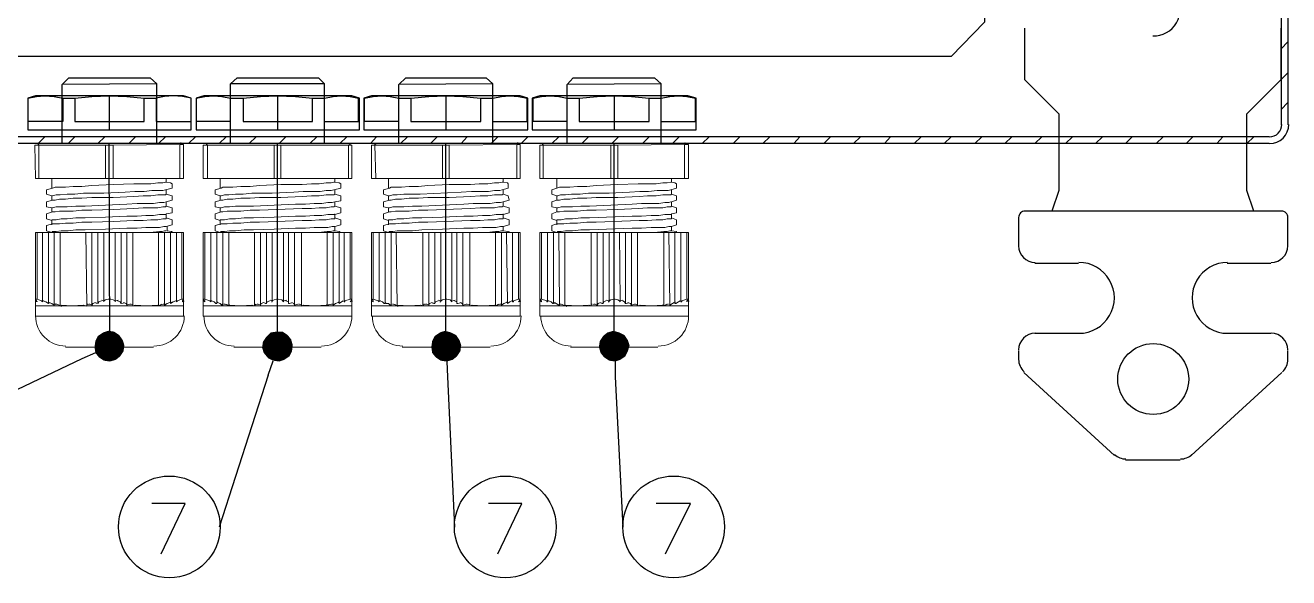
# Model space of a CAD drawing. Header units: feet. Extents: x -159 to 1687, y -48 to 1556.
# Drawn here: x 551.136 to 551.752, y 1042.819 to 1043.089 of the extents above; entities that cross this region are included whole.
import ezdxf

# ---------------------------------------------------------------- set-up
doc = ezdxf.new("R2010")
doc.units = ezdxf.units.FT
doc.header["$MEASUREMENT"] = 0
for name, color, linetype, true_color in [('PDF_COLGADOR', 7, 'Continuous', 0x7f7f7f), ('PDF_Oculta', 7, 'Continuous', 0xb9b9b9), ('PDF_Placa', 7, 'Continuous', 0xb9b9b9)]:
    doc.layers.add(name, color=color, linetype=linetype, true_color=true_color)
doc.layers.add('PDF_Cuadro', color=7, linetype='Continuous')
doc.layers.add('PDF_Prensaestopas', color=7, linetype='Continuous')

msp = doc.modelspace()

# ---------------------------------------------------------------- linework, layer by layer
at = {"layer": 'PDF_COLGADOR', "lineweight": 25}
msp.add_line((551.74841, 1042.99811), (551.6234, 1042.99811), dxfattribs=at)
for points in [[(551.73507, 1042.99811), (551.73174, 1043.00811), (551.73174, 1043.03103), (551.64007, 1043.03103), (551.64007, 1043.00811), (551.63673, 1042.99811)], [(551.62048, 1042.99478), (551.62048, 1042.98103)], [(551.75174, 1042.98103), (551.75174, 1042.99478)], [(551.6284, 1042.97269), (551.64965, 1042.97269)], [(551.72215, 1042.97269), (551.74341, 1042.97269)], [(551.64965, 1042.93852), (551.6284, 1042.93852)], [(551.74341, 1042.93852), (551.72215, 1042.93852)], [(551.62048, 1042.93019), (551.62048, 1042.92561)], [(551.75174, 1042.92561), (551.75174, 1042.93019)], [(551.62298, 1042.91936), (551.66715, 1042.87894)], [(551.70465, 1042.87894), (551.74882, 1042.91936)], [(551.67257, 1042.87685), (551.69924, 1042.87685)]]:
    msp.add_lwpolyline(points, dxfattribs=at)
msp.add_circle((551.68611, 1042.91623), 0.01729, dxfattribs=at)
for centre, radius, start, end in [((551.62361, 1042.99499), 0.00313, 89.99996, 180.00004), ((551.74861, 1042.99499), 0.00313, 359.99996, 90.00004), ((551.62861, 1042.98123), 0.00813, 180.00001, 269.99999), ((551.74361, 1042.98123), 0.00813, 270.00001, 359.99999), ((551.64986, 1042.95582), 0.01729, 269.99999, 90.00001), ((551.72236, 1042.95582), 0.01729, 89.99999, 270.00001), ((551.62861, 1042.9304), 0.00813, 90.00001, 179.99999), ((551.74361, 1042.9304), 0.00813, 0.00001, 89.99999), ((551.62861, 1042.92582), 0.00813, 179.99998, 227.50493), ((551.74361, 1042.92582), 0.00813, 312.49507, 0.00002), ((551.67278, 1042.8854), 0.00813, 227.50488, 269.99999), ((551.69945, 1042.8854), 0.00813, 270.00001, 312.49512)]:
    msp.add_arc(centre, radius, start, end, dxfattribs=at)
at = {"layer": 'PDF_Cuadro', "lineweight": 25}
for points in [[(551.74841, 1044.9907), (551.74841, 1043.0402)], [(551.75174, 1044.9907), (551.75174, 1043.0402)], [(551.74841, 1043.07728), (551.75174, 1043.08061)], [(551.74841, 1043.06228), (551.75174, 1043.06561)], [(551.74841, 1043.0477), (551.75174, 1043.05103)], [(551.74257, 1043.03436), (550.12041, 1043.03436)], [(551.74257, 1043.03103), (550.12041, 1043.03103)], [(551.14254, 1043.03103), (551.14588, 1043.03436)], [(551.15713, 1043.03103), (551.16046, 1043.03436)], [(551.17171, 1043.03103), (551.17505, 1043.03436)], [(551.18671, 1043.03103), (551.19005, 1043.03436)], [(551.2013, 1043.03103), (551.20463, 1043.03436)], [(551.21588, 1043.03103), (551.21921, 1043.03436)], [(551.23088, 1043.03103), (551.23422, 1043.03436)], [(551.24547, 1043.03103), (551.2488, 1043.03436)], [(551.26005, 1043.03103), (551.26338, 1043.03436)], [(551.27505, 1043.03103), (551.27838, 1043.03436)], [(551.28963, 1043.03103), (551.29297, 1043.03436)], [(551.30464, 1043.03103), (551.30755, 1043.03436)], [(551.31922, 1043.03103), (551.32255, 1043.03436)], [(551.3338, 1043.03103), (551.33714, 1043.03436)], [(551.3488, 1043.03103), (551.35172, 1043.03436)], [(551.36339, 1043.03103), (551.36672, 1043.03436)], [(551.37797, 1043.03103), (551.38131, 1043.03436)], [(551.39297, 1043.03103), (551.39631, 1043.03436)], [(551.40756, 1043.03103), (551.41089, 1043.03436)], [(551.42214, 1043.03103), (551.42547, 1043.03436)], [(551.43714, 1043.03103), (551.44048, 1043.03436)], [(551.45173, 1043.03103), (551.45506, 1043.03436)], [(551.46631, 1043.03103), (551.46964, 1043.03436)], [(551.48131, 1043.03103), (551.48464, 1043.03436)], [(551.49589, 1043.03103), (551.49923, 1043.03436)], [(551.5109, 1043.03103), (551.51381, 1043.03436)], [(551.52548, 1043.03103), (551.52881, 1043.03436)], [(551.54006, 1043.03103), (551.5434, 1043.03436)], [(551.55506, 1043.03103), (551.55798, 1043.03436)], [(551.56965, 1043.03103), (551.57298, 1043.03436)], [(551.58423, 1043.03103), (551.58757, 1043.03436)], [(551.59923, 1043.03103), (551.60257, 1043.03436)], [(551.61382, 1043.03103), (551.61715, 1043.03436)], [(551.6284, 1043.03103), (551.63173, 1043.03436)], [(551.6434, 1043.03103), (551.64673, 1043.03436)], [(551.65799, 1043.03103), (551.66132, 1043.03436)], [(551.67257, 1043.03103), (551.6759, 1043.03436)], [(551.68757, 1043.03103), (551.6909, 1043.03436)], [(551.70215, 1043.03103), (551.70549, 1043.03436)], [(551.71715, 1043.03103), (551.72007, 1043.03436)], [(551.73174, 1043.03103), (551.73507, 1043.03436)]]:
    msp.add_lwpolyline(points, dxfattribs=at)
for radius, start, end in [(0.00938, 270.00025, 359.99975), (0.00604, 269.99944, 0.00056)]:
    msp.add_arc((551.74278, 1043.0404), radius, start, end, dxfattribs=at)
at = {"layer": 'PDF_Oculta', "lineweight": 25}
for points in [[(551.6234, 1043.08728), (551.6234, 1043.06228), (551.64007, 1043.04561), (551.64007, 1043.03103)], [(551.73174, 1043.03103), (551.73174, 1043.04561), (551.74841, 1043.06228), (551.74841, 1043.08728)]]:
    msp.add_lwpolyline(points, dxfattribs=at)
msp.add_arc((551.68635, 1043.0963), 0.01278, 268.00627, 32.24175, dxfattribs=at)
at = {"layer": 'PDF_Placa', "lineweight": 25}
msp.add_lwpolyline([(551.60382, 1043.16229), (551.60382, 1043.0902), (551.58757, 1043.07353), (550.275, 1043.07353), (550.25875, 1043.0902), (550.25875, 1043.16229)], dxfattribs=at)
at = {"layer": 'PDF_Prensaestopas', "lineweight": 0}
for p, q in [((551.22296, 1042.98769), (551.29547, 1042.98769)), ((551.30505, 1042.98769), (551.37756, 1042.98769)), ((551.38714, 1042.98769), (551.45964, 1042.98769))]:
    msp.add_line(p, q, dxfattribs=at)
at = {"layer": 'PDF_Prensaestopas', "lineweight": 25}
for points in [[(551.20046, 1043.0602), (551.15421, 1043.05978), (551.15755, 1043.06311), (551.19713, 1043.06311)], [(551.28213, 1043.0602), (551.2363, 1043.0602), (551.23963, 1043.06311), (551.27922, 1043.06311)], [(551.36422, 1043.0602), (551.31839, 1043.05978), (551.32172, 1043.06311), (551.36089, 1043.06311)], [(551.44631, 1043.0602), (551.40047, 1043.05978), (551.40339, 1043.06311), (551.44298, 1043.06311)]]:
    msp.add_lwpolyline(points, close=True, dxfattribs=at)
for points in [[(551.15421, 1043.03103), (551.15421, 1043.05978)], [(551.20046, 1043.03103), (551.20046, 1043.0602)], [(551.2363, 1043.03103), (551.2363, 1043.0602)], [(551.28213, 1043.03103), (551.28213, 1043.0602)], [(551.31839, 1043.03103), (551.31839, 1043.05978)], [(551.36422, 1043.03103), (551.36422, 1043.0602)], [(551.40047, 1043.03103), (551.40047, 1043.05978)], [(551.44631, 1043.03103), (551.44631, 1043.0602)], [(551.21338, 1043.05436), (551.14129, 1043.05436), (551.13754, 1043.05311), (551.13754, 1043.0377), (551.21713, 1043.0377), (551.21713, 1043.05311), (551.21338, 1043.05436)], [(551.13754, 1043.05311), (551.14171, 1043.05395), (551.14588, 1043.05436), (551.15046, 1043.05395), (551.15463, 1043.05311), (551.16046, 1043.05311), (551.16046, 1043.04186), (551.19421, 1043.04186), (551.19421, 1043.05311), (551.20005, 1043.05311), (551.20005, 1043.04186), (551.21713, 1043.04186)], [(551.15463, 1043.05311), (551.15463, 1043.04186), (551.13754, 1043.04186)], [(551.16046, 1043.05311), (551.1688, 1043.05395), (551.17713, 1043.05436), (551.18588, 1043.05395), (551.19421, 1043.05311)], [(551.21713, 1043.05311), (551.21296, 1043.05395), (551.20838, 1043.05436), (551.20421, 1043.05395), (551.20005, 1043.05311)], [(551.29547, 1043.05436), (551.22338, 1043.05436), (551.21963, 1043.05311), (551.21963, 1043.0377), (551.29922, 1043.0377), (551.29922, 1043.05311), (551.29547, 1043.05436)], [(551.21963, 1043.05311), (551.2238, 1043.05395), (551.22797, 1043.05436), (551.23213, 1043.05395), (551.2363, 1043.05311), (551.24255, 1043.05311), (551.24255, 1043.04186), (551.2763, 1043.04186), (551.2763, 1043.05311), (551.28213, 1043.05311)], [(551.24255, 1043.05311), (551.25088, 1043.05395), (551.25922, 1043.05436), (551.26797, 1043.05395), (551.2763, 1043.05311)], [(551.28213, 1043.05311), (551.2863, 1043.05395), (551.29047, 1043.05436), (551.29463, 1043.05395), (551.2988, 1043.05311)], [(551.28213, 1043.04186), (551.2988, 1043.04186), (551.2988, 1043.05311), (551.29922, 1043.05311)], [(551.31839, 1043.04186), (551.30172, 1043.04186), (551.30172, 1043.05311), (551.3013, 1043.05311), (551.3013, 1043.0377), (551.38131, 1043.0377), (551.38131, 1043.05311), (551.37756, 1043.05436), (551.30505, 1043.05436), (551.3013, 1043.05311)], [(551.30172, 1043.05311), (551.30589, 1043.05395), (551.31005, 1043.05436), (551.31422, 1043.05395), (551.31839, 1043.05311), (551.32422, 1043.05311), (551.32422, 1043.04186), (551.35839, 1043.04186), (551.35839, 1043.05311), (551.36422, 1043.05311)], [(551.32422, 1043.05311), (551.33297, 1043.05395), (551.3413, 1043.05436), (551.34964, 1043.05395), (551.35839, 1043.05311)], [(551.36422, 1043.05311), (551.36839, 1043.05395), (551.37256, 1043.05436), (551.37672, 1043.05395), (551.38089, 1043.05311)], [(551.36422, 1043.04186), (551.38089, 1043.04186), (551.38089, 1043.05311), (551.38131, 1043.05311)], [(551.40047, 1043.04186), (551.38381, 1043.04186), (551.38381, 1043.05311), (551.38339, 1043.05311), (551.38339, 1043.0377), (551.46339, 1043.0377), (551.46339, 1043.05311), (551.45923, 1043.05436), (551.38714, 1043.05436), (551.38339, 1043.05311)], [(551.38381, 1043.05311), (551.38797, 1043.05395), (551.39214, 1043.05436), (551.39631, 1043.05395), (551.40047, 1043.05311), (551.40631, 1043.05311), (551.40631, 1043.04186), (551.44048, 1043.04186), (551.44048, 1043.05311), (551.44631, 1043.05311)], [(551.40631, 1043.05311), (551.41506, 1043.05395), (551.42339, 1043.05436), (551.43172, 1043.05395), (551.44048, 1043.05311)], [(551.44631, 1043.05311), (551.45048, 1043.05395), (551.45464, 1043.05436), (551.45881, 1043.05395), (551.46298, 1043.05311)], [(551.44631, 1043.04186), (551.46298, 1043.04186), (551.46298, 1043.05311), (551.46339, 1043.05311)], [(551.2363, 1043.04186), (551.21963, 1043.04186)]]:
    msp.add_lwpolyline(points, dxfattribs=at)
at = {"layer": 'PDF_Prensaestopas', "color": 150, "lineweight": 25, "true_color": 0x007fff}
for points in [[(551.17713, 1043.05436), (551.17713, 1043.0377)], [(551.25922, 1043.05436), (551.25922, 1043.0377)], [(551.3413, 1043.05436), (551.3413, 1043.0377)], [(551.42339, 1043.05436), (551.42339, 1043.0377)], [(551.17755, 1042.93186), (551.17713, 1043.03103)], [(551.25922, 1042.93186), (551.25922, 1043.03103)], [(551.3413, 1042.93186), (551.3413, 1043.03103)], [(551.42339, 1042.93186), (551.42339, 1043.03103)]]:
    msp.add_lwpolyline(points, dxfattribs=at)
at = {"layer": 'PDF_Prensaestopas', "lineweight": 0}
for points in [[(551.21171, 1043.03103), (551.14296, 1043.03103)], [(551.17921, 1043.0302), (551.21171, 1043.03061), (551.21171, 1043.01394)], [(551.21171, 1043.03061), (551.21338, 1043.03061), (551.21338, 1043.01394)], [(551.2938, 1043.03103), (551.22505, 1043.03103)], [(551.37589, 1043.03103), (551.30714, 1043.03103)], [(551.34297, 1043.0302), (551.37589, 1043.03061), (551.37589, 1043.01394)], [(551.37589, 1043.03061), (551.37756, 1043.03061), (551.37756, 1043.01394)], [(551.45756, 1043.03103), (551.38881, 1043.03103)], [(551.42506, 1043.0302), (551.45756, 1043.03061), (551.45756, 1043.01394)], [(551.45756, 1043.03061), (551.45964, 1043.03061), (551.45964, 1043.01394)], [(551.17921, 1043.0302), (551.14088, 1043.0302), (551.14129, 1043.01394), (551.21338, 1043.01394)], [(551.14296, 1043.0302), (551.14296, 1043.01394)], [(551.17546, 1043.01394), (551.17546, 1043.0302)], [(551.17921, 1043.0302), (551.17921, 1043.01394)], [(551.29547, 1043.0302), (551.22296, 1043.0302), (551.22296, 1043.01394), (551.29547, 1043.01394)], [(551.22505, 1043.0302), (551.22505, 1043.01394)], [(551.25755, 1043.01394), (551.25755, 1043.0302)], [(551.26088, 1043.0302), (551.26088, 1043.01394)], [(551.2938, 1043.0302), (551.2938, 1043.01394)], [(551.29547, 1043.0302), (551.29547, 1043.01394)], [(551.34297, 1043.0302), (551.30505, 1043.0302), (551.30505, 1043.01394), (551.37756, 1043.01394)], [(551.30672, 1043.0302), (551.30714, 1043.01394)], [(551.33964, 1043.01394), (551.33964, 1043.0302)], [(551.34297, 1043.0302), (551.34297, 1043.01394)], [(551.42506, 1043.0302), (551.38714, 1043.0302), (551.38714, 1043.01394), (551.45964, 1043.01394)], [(551.38881, 1043.0302), (551.38881, 1043.01394)], [(551.42172, 1043.01394), (551.42172, 1043.0302)], [(551.42506, 1043.0302), (551.42506, 1043.01394)], [(551.20505, 1043.01394), (551.20505, 1043.01228), (551.20463, 1043.01228), (551.20338, 1043.01186), (551.20088, 1043.01186), (551.19755, 1043.01144), (551.18921, 1043.01144), (551.17921, 1043.01103), (551.1688, 1043.01061), (551.1638, 1043.01019), (551.15963, 1043.01019), (551.15588, 1043.00978), (551.15088, 1043.00978), (551.14963, 1043.00936), (551.14671, 1043.00853), (551.14671, 1043.00644), (551.14921, 1043.00561), (551.14921, 1043.00353)], [(551.14921, 1043.01394), (551.14921, 1043.00936)], [(551.14921, 1043.00561), (551.14963, 1043.00561), (551.15129, 1043.00603), (551.15338, 1043.00603), (551.15671, 1043.00644), (551.16046, 1043.00644), (551.16463, 1043.00686), (551.17463, 1043.00686), (551.18505, 1043.00728), (551.18963, 1043.00769), (551.19421, 1043.00769), (551.19796, 1043.00811), (551.20338, 1043.00811), (551.20463, 1043.00853), (551.20796, 1043.00936), (551.20796, 1043.01144), (551.20713, 1043.01186), (551.20505, 1043.01228)], [(551.28713, 1043.01394), (551.28713, 1043.01228), (551.28672, 1043.01228), (551.28547, 1043.01186), (551.28297, 1043.01186), (551.27963, 1043.01144), (551.27588, 1043.01144), (551.2713, 1043.01103), (551.26088, 1043.01103), (551.25047, 1043.01061), (551.24588, 1043.01019), (551.2413, 1043.01019), (551.23755, 1043.00978), (551.23255, 1043.00978), (551.23172, 1043.00936), (551.2288, 1043.00853), (551.2288, 1043.00644), (551.2313, 1043.00561), (551.2313, 1043.00353)], [(551.2313, 1043.01394), (551.2313, 1043.00936)], [(551.2313, 1043.00561), (551.23172, 1043.00561), (551.23338, 1043.00603), (551.23547, 1043.00603), (551.2388, 1043.00644), (551.24255, 1043.00644), (551.24672, 1043.00686), (551.25672, 1043.00686), (551.26713, 1043.00728), (551.27172, 1043.00769), (551.28005, 1043.00769), (551.28297, 1043.00811), (551.28547, 1043.00811), (551.28672, 1043.00853), (551.29005, 1043.00936), (551.29005, 1043.01144), (551.28922, 1043.01186), (551.28713, 1043.01228)], [(551.36922, 1043.01394), (551.36922, 1043.01228), (551.36881, 1043.01228), (551.36714, 1043.01186), (551.36505, 1043.01186), (551.36172, 1043.01144), (551.35755, 1043.01144), (551.35339, 1043.01103), (551.34297, 1043.01103), (551.33255, 1043.01061), (551.32797, 1043.01019), (551.32339, 1043.01019), (551.31964, 1043.00978), (551.31464, 1043.00978), (551.3138, 1043.00936), (551.31089, 1043.00853), (551.31089, 1043.00644), (551.31339, 1043.00561), (551.31339, 1043.00353)], [(551.31339, 1043.01394), (551.31339, 1043.00936)], [(551.31339, 1043.00561), (551.3138, 1043.00561), (551.31547, 1043.00603), (551.31755, 1043.00603), (551.32089, 1043.00644), (551.3288, 1043.00644), (551.3488, 1043.00728), (551.3538, 1043.00769), (551.36214, 1043.00769), (551.36505, 1043.00811), (551.36756, 1043.00811), (551.36881, 1043.00853), (551.37172, 1043.00936), (551.37172, 1043.01144), (551.37131, 1043.01186), (551.36922, 1043.01228)], [(551.39547, 1043.01394), (551.39547, 1043.00936), (551.39297, 1043.00853), (551.39297, 1043.00644), (551.39547, 1043.00561), (551.39547, 1043.00353), (551.39672, 1043.00353), (551.39881, 1043.00394), (551.40172, 1043.00394), (551.40547, 1043.00436), (551.41006, 1043.00436), (551.41464, 1043.00478), (551.42506, 1043.00478), (551.43547, 1043.00519), (551.43964, 1043.00561), (551.44381, 1043.00561), (551.44714, 1043.00603), (551.45089, 1043.00603), (551.45131, 1043.00644)], [(551.39547, 1043.00936), (551.39672, 1043.00978), (551.40172, 1043.00978), (551.40547, 1043.01019), (551.41006, 1043.01019), (551.41464, 1043.01061), (551.42506, 1043.01103), (551.43506, 1043.01144), (551.44381, 1043.01144), (551.44714, 1043.01186), (551.44923, 1043.01186), (551.45089, 1043.01228), (551.45131, 1043.01228), (551.45131, 1043.01394)], [(551.39547, 1043.00561), (551.39589, 1043.00561), (551.39714, 1043.00603), (551.39964, 1043.00603), (551.40256, 1043.00644), (551.40672, 1043.00644), (551.41089, 1043.00686), (551.42089, 1043.00686), (551.43089, 1043.00728), (551.43589, 1043.00769), (551.44006, 1043.00769), (551.44423, 1043.00811), (551.44964, 1043.00811), (551.45089, 1043.00853), (551.45381, 1043.00936), (551.45381, 1043.01144), (551.45298, 1043.01186), (551.45131, 1043.01228)], [(551.20505, 1043.00644), (551.20463, 1043.00603), (551.20088, 1043.00603), (551.19755, 1043.00561), (551.1938, 1043.00561), (551.18921, 1043.00519), (551.17921, 1043.00478), (551.1688, 1043.00478), (551.1638, 1043.00436), (551.15963, 1043.00436), (551.15588, 1043.00394), (551.15296, 1043.00394), (551.15088, 1043.00353), (551.14963, 1043.00353), (551.14671, 1043.00269), (551.14671, 1043.00019), (551.14921, 1042.99978), (551.14921, 1042.99769)], [(551.20505, 1043.00269), (551.20796, 1043.00353), (551.20796, 1043.00561), (551.20505, 1043.00644), (551.20505, 1043.00853)], [(551.28713, 1043.00644), (551.28672, 1043.00603), (551.28297, 1043.00603), (551.27963, 1043.00561), (551.27588, 1043.00561), (551.2713, 1043.00519), (551.26088, 1043.00478), (551.25047, 1043.00478), (551.24588, 1043.00436), (551.2413, 1043.00436), (551.23755, 1043.00394), (551.23463, 1043.00394), (551.23255, 1043.00353), (551.23172, 1043.00353), (551.2288, 1043.00269), (551.2288, 1043.00019), (551.2313, 1042.99978), (551.2313, 1042.99769)], [(551.28713, 1043.00269), (551.29005, 1043.00311), (551.29005, 1043.00561), (551.28713, 1043.00644), (551.28713, 1043.00853)], [(551.36922, 1043.00644), (551.36881, 1043.00603), (551.36505, 1043.00603), (551.36172, 1043.00561), (551.35797, 1043.00561), (551.35339, 1043.00519), (551.34297, 1043.00478), (551.33255, 1043.00478), (551.32797, 1043.00436), (551.32339, 1043.00436), (551.31964, 1043.00394), (551.31672, 1043.00394), (551.31464, 1043.00353), (551.3138, 1043.00353), (551.31089, 1043.00269), (551.31089, 1043.00019), (551.31339, 1042.99978), (551.31339, 1042.99769)], [(551.36922, 1043.00269), (551.37214, 1043.00353), (551.37172, 1043.00561), (551.36922, 1043.00644), (551.36922, 1043.00853)], [(551.45381, 1042.98811), (551.45131, 1042.98853), (551.45131, 1042.99061), (551.45006, 1042.99061), (551.44798, 1042.99019), (551.44131, 1042.99019), (551.43672, 1042.98978), (551.43214, 1042.98978), (551.41131, 1042.98894), (551.40714, 1042.98894), (551.40297, 1042.98853), (551.39964, 1042.98853), (551.39756, 1042.98811), (551.39589, 1042.98811), (551.39547, 1042.98769), (551.39297, 1042.98853), (551.39297, 1042.99103), (551.39547, 1042.99186), (551.39881, 1042.99186), (551.40172, 1042.99228), (551.40547, 1042.99228), (551.41006, 1042.99269), (551.41464, 1042.99269), (551.43547, 1042.99353), (551.43964, 1042.99353), (551.44381, 1042.99394), (551.44714, 1042.99394), (551.44923, 1042.99436), (551.45131, 1042.99436), (551.45131, 1042.99686), (551.45381, 1042.99728), (551.45381, 1042.99978), (551.45131, 1043.00061), (551.45131, 1043.00269), (551.45381, 1043.00353), (551.45381, 1043.00561), (551.45131, 1043.00644), (551.45131, 1043.00853)], [(551.14921, 1042.99978), (551.14963, 1042.99978), (551.15129, 1043.00019), (551.15671, 1043.00019), (551.16088, 1043.00061), (551.16546, 1043.00061), (551.17546, 1043.00103), (551.18588, 1043.00144), (551.19088, 1043.00186), (551.1988, 1043.00186), (551.20171, 1043.00228), (551.2038, 1043.00228), (551.20505, 1043.00269), (551.20505, 1043.00061), (551.20796, 1042.99978), (551.20796, 1042.99728), (551.20505, 1042.99686), (551.20505, 1042.99436), (551.20338, 1042.99436), (551.20088, 1042.99394), (551.19755, 1042.99394), (551.1938, 1042.99353), (551.18921, 1042.99353), (551.17921, 1042.99311), (551.1688, 1042.99269), (551.1638, 1042.99269), (551.15963, 1042.99228), (551.15588, 1042.99228), (551.15296, 1042.99186), (551.14963, 1042.99186), (551.14671, 1042.99103), (551.14671, 1042.98853), (551.14921, 1042.98769)], [(551.20505, 1043.00061), (551.20463, 1043.00019), (551.20338, 1043.00019), (551.20088, 1042.99978), (551.1938, 1042.99978), (551.18921, 1042.99936), (551.17921, 1042.99894), (551.1688, 1042.99853), (551.1638, 1042.99853), (551.15963, 1042.99811), (551.15296, 1042.99811), (551.15088, 1042.99769), (551.14963, 1042.99769), (551.14671, 1042.99686), (551.14671, 1042.99436), (551.14921, 1042.99353)], [(551.28713, 1043.00061), (551.28672, 1043.00019), (551.28547, 1043.00019), (551.28297, 1042.99978), (551.27963, 1042.99978), (551.27588, 1042.99936), (551.2713, 1042.99936), (551.25047, 1042.99853), (551.24588, 1042.99853), (551.2413, 1042.99811), (551.23463, 1042.99811), (551.23255, 1042.99769), (551.23172, 1042.99769), (551.2288, 1042.99686), (551.2288, 1042.99436), (551.2313, 1042.99353)], [(551.2313, 1042.99144), (551.2313, 1042.99394), (551.23338, 1042.99394), (551.23588, 1042.99436), (551.2388, 1042.99436), (551.24297, 1042.99478), (551.24755, 1042.99478), (551.25755, 1042.99519), (551.26797, 1042.99561), (551.27297, 1042.99561), (551.27713, 1042.99603), (551.28088, 1042.99603), (551.2838, 1042.99644), (551.28713, 1042.99644), (551.29005, 1042.99728), (551.29005, 1042.99978), (551.28713, 1043.00061), (551.28713, 1043.00269), (551.28588, 1043.00228), (551.2838, 1043.00228), (551.28088, 1043.00186), (551.27713, 1043.00186), (551.27297, 1043.00144), (551.26797, 1043.00144), (551.25755, 1043.00103), (551.24755, 1043.00061), (551.2388, 1043.00061), (551.23588, 1043.00019), (551.23338, 1043.00019), (551.23172, 1042.99978), (551.2313, 1042.99978)], [(551.36922, 1043.00061), (551.36881, 1043.00019), (551.36714, 1043.00019), (551.36505, 1042.99978), (551.35797, 1042.99978), (551.35339, 1042.99936), (551.33255, 1042.99853), (551.32797, 1042.99853), (551.32339, 1042.99811), (551.31672, 1042.99811), (551.31464, 1042.99769), (551.3138, 1042.99769), (551.31089, 1042.99686), (551.31089, 1042.99436), (551.31339, 1042.99353)], [(551.31339, 1042.99144), (551.31339, 1042.99394), (551.31547, 1042.99394), (551.31755, 1042.99436), (551.32089, 1042.99436), (551.32505, 1042.99478), (551.32964, 1042.99478), (551.33964, 1042.99519), (551.35005, 1042.99561), (551.35464, 1042.99561), (551.35922, 1042.99603), (551.36297, 1042.99603), (551.36589, 1042.99644), (551.36922, 1042.99644), (551.37214, 1042.99728), (551.37214, 1042.99978), (551.36922, 1043.00061), (551.36922, 1043.00269), (551.36797, 1043.00228), (551.36589, 1043.00228), (551.36297, 1043.00186), (551.35464, 1043.00186), (551.35005, 1043.00144), (551.33964, 1043.00103), (551.32964, 1043.00061), (551.32505, 1043.00061), (551.32089, 1043.00019), (551.31547, 1043.00019), (551.3138, 1042.99978), (551.31339, 1042.99978)], [(551.39547, 1043.00353), (551.39297, 1043.00269), (551.39297, 1043.00019), (551.39547, 1042.99978), (551.39547, 1042.99769), (551.39672, 1042.99769), (551.39881, 1042.99811), (551.40547, 1042.99811), (551.41006, 1042.99853), (551.41464, 1042.99853), (551.42506, 1042.99894), (551.43506, 1042.99936), (551.43964, 1042.99978), (551.44714, 1042.99978), (551.44923, 1043.00019), (551.45089, 1043.00019), (551.45131, 1043.00061)], [(551.45089, 1043.00269), (551.45006, 1043.00228), (551.44798, 1043.00228), (551.44506, 1043.00186), (551.43672, 1043.00186), (551.43214, 1043.00144), (551.41131, 1043.00061), (551.40714, 1043.00061), (551.40297, 1043.00019), (551.39756, 1043.00019), (551.39589, 1042.99978), (551.39547, 1042.99978)], [(551.20505, 1042.99644), (551.20171, 1042.99644), (551.1988, 1042.99603), (551.19505, 1042.99603), (551.19088, 1042.99561), (551.18588, 1042.99561), (551.17546, 1042.99519), (551.16546, 1042.99478), (551.16088, 1042.99478), (551.15671, 1042.99436), (551.1538, 1042.99436), (551.15129, 1042.99394), (551.14921, 1042.99394), (551.14921, 1042.99144)], [(551.14921, 1042.98769), (551.14963, 1042.98811), (551.15129, 1042.98811), (551.1538, 1042.98853), (551.15713, 1042.98853), (551.16088, 1042.98894), (551.16546, 1042.98894), (551.17546, 1042.98936), (551.18588, 1042.98978), (551.19088, 1042.98978), (551.19505, 1042.99019), (551.20171, 1042.99019), (551.2038, 1042.99061), (551.20505, 1042.99061), (551.20796, 1042.99144), (551.20796, 1042.99394), (551.20505, 1042.99478)], [(551.28713, 1042.99686), (551.28713, 1042.99436), (551.28547, 1042.99436), (551.28297, 1042.99394), (551.27963, 1042.99394), (551.27588, 1042.99353), (551.2713, 1042.99353), (551.25047, 1042.99269), (551.24588, 1042.99269), (551.2413, 1042.99228), (551.23755, 1042.99228), (551.23463, 1042.99186), (551.23172, 1042.99186), (551.2288, 1042.99103), (551.2288, 1042.98853), (551.2313, 1042.98769), (551.23172, 1042.98811), (551.23338, 1042.98811), (551.23588, 1042.98853), (551.2388, 1042.98853), (551.24297, 1042.98894), (551.24755, 1042.98894), (551.25755, 1042.98936), (551.26797, 1042.98978), (551.27297, 1042.98978), (551.27713, 1042.99019), (551.2838, 1042.99019), (551.28588, 1042.99061), (551.28713, 1042.99061)], [(551.28963, 1042.98769), (551.28963, 1042.98811), (551.28713, 1042.98853), (551.28713, 1042.99061), (551.29005, 1042.99144), (551.29005, 1042.99394), (551.28713, 1042.99478)], [(551.36922, 1042.99686), (551.36922, 1042.99436), (551.36714, 1042.99436), (551.36505, 1042.99394), (551.36172, 1042.99394), (551.35797, 1042.99353), (551.35339, 1042.99353), (551.33255, 1042.99269), (551.32797, 1042.99269), (551.32339, 1042.99228), (551.31964, 1042.99228), (551.31672, 1042.99186), (551.3138, 1042.99186), (551.31089, 1042.99103), (551.31089, 1042.98853), (551.31339, 1042.98769), (551.3138, 1042.98811), (551.31547, 1042.98811), (551.31755, 1042.98853), (551.32505, 1042.98853), (551.32964, 1042.98894), (551.33964, 1042.98936), (551.35005, 1042.98978), (551.35464, 1042.98978), (551.35922, 1042.99019), (551.36589, 1042.99019), (551.36797, 1042.99061), (551.36922, 1042.99061)], [(551.37172, 1042.98769), (551.37172, 1042.98811), (551.36922, 1042.98853), (551.36922, 1042.99061), (551.37214, 1042.99144), (551.37214, 1042.99394), (551.36922, 1042.99478)], [(551.39547, 1042.99769), (551.39297, 1042.99686), (551.39297, 1042.99436), (551.39547, 1042.99353)], [(551.45089, 1042.99644), (551.44798, 1042.99644), (551.44506, 1042.99603), (551.44131, 1042.99603), (551.43672, 1042.99561), (551.43214, 1042.99561), (551.41131, 1042.99478), (551.40714, 1042.99478), (551.40297, 1042.99436), (551.39964, 1042.99436), (551.39756, 1042.99394), (551.39547, 1042.99394), (551.39547, 1042.99144)], [(551.45131, 1042.99061), (551.45381, 1042.99144), (551.45381, 1042.99394), (551.45131, 1042.99478)], [(551.14129, 1042.98769), (551.14129, 1042.94686), (551.21338, 1042.94686)], [(551.14129, 1042.98769), (551.21338, 1042.98769)], [(551.14463, 1042.98769), (551.14463, 1042.95394), (551.14421, 1042.95436), (551.14296, 1042.95478), (551.14213, 1042.95519), (551.14129, 1042.95519)], [(551.14213, 1042.98769), (551.14213, 1042.95519)], [(551.14504, 1042.95436), (551.14629, 1042.95394), (551.14754, 1042.95311), (551.14754, 1042.98769)], [(551.14796, 1042.95353), (551.14921, 1042.95311), (551.15046, 1042.95228), (551.15046, 1042.98769)], [(551.1663, 1042.95186), (551.16588, 1042.98769)], [(551.1688, 1042.98769), (551.1688, 1042.95228), (551.16921, 1042.95311), (551.17046, 1042.95353)], [(551.17171, 1042.98769), (551.17171, 1042.95311), (551.17213, 1042.95394), (551.17338, 1042.95436)], [(551.17463, 1042.98769), (551.17463, 1042.95394)], [(551.18005, 1042.95394), (551.18005, 1042.98769)], [(551.1813, 1042.95436), (551.18255, 1042.95394), (551.18296, 1042.95311), (551.18296, 1042.98769)], [(551.18421, 1042.95353), (551.18546, 1042.95311), (551.18588, 1042.95228), (551.18588, 1042.98769)], [(551.19713, 1042.98769), (551.20171, 1042.98811), (551.20296, 1042.98811), (551.20421, 1042.98853), (551.20505, 1042.98853)], [(551.2013, 1042.98769), (551.2013, 1042.95186)], [(551.20421, 1042.98769), (551.20421, 1042.95228), (551.20546, 1042.95311), (551.20671, 1042.95353)], [(551.20796, 1042.98769), (551.20755, 1042.98811), (551.20546, 1042.98853), (551.20546, 1042.99061)], [(551.20713, 1042.98769), (551.20713, 1042.95311), (551.20838, 1042.95394), (551.20963, 1042.95436)], [(551.20796, 1042.98769), (551.20796, 1042.98811)], [(551.21005, 1042.98769), (551.21005, 1042.95394), (551.21046, 1042.95436), (551.21171, 1042.95478), (551.21255, 1042.95519)], [(551.21338, 1042.95519), (551.21255, 1042.95519), (551.21255, 1042.98769)], [(551.21338, 1042.94686), (551.21338, 1042.98769)], [(551.22296, 1042.98769), (551.22296, 1042.94686), (551.29547, 1042.94686)], [(551.2238, 1042.95519), (551.2238, 1042.98769)], [(551.22713, 1042.95436), (551.22838, 1042.95394), (551.22922, 1042.95311), (551.22963, 1042.95311), (551.22963, 1042.98769)], [(551.23005, 1042.95353), (551.2313, 1042.95311), (551.23213, 1042.95228), (551.23255, 1042.95228), (551.23255, 1042.98769)], [(551.23547, 1042.95186), (551.23547, 1042.98769)], [(551.25088, 1042.98769), (551.25088, 1042.95228), (551.2513, 1042.95311), (551.25255, 1042.95353)], [(551.25672, 1042.98769), (551.25672, 1042.95394)], [(551.25672, 1042.95436), (551.25755, 1042.95478), (551.2588, 1042.95519), (551.25963, 1042.95519), (551.2613, 1042.95478), (551.26213, 1042.95394), (551.26213, 1042.98769)], [(551.26463, 1042.95311), (551.26463, 1042.98769)], [(551.26755, 1042.98769), (551.26755, 1042.95228)], [(551.27088, 1042.95186), (551.27088, 1042.98769)], [(551.27922, 1042.98769), (551.28338, 1042.98811), (551.28505, 1042.98811), (551.2863, 1042.98853), (551.28713, 1042.98853)], [(551.28338, 1042.98769), (551.28338, 1042.95186)], [(551.2863, 1042.98769), (551.2863, 1042.95228), (551.28755, 1042.95311), (551.2888, 1042.95353)], [(551.28922, 1042.98769), (551.28922, 1042.95311), (551.29047, 1042.95394), (551.2913, 1042.95436)], [(551.29463, 1042.95394), (551.29547, 1042.95478), (551.29505, 1042.95519), (551.29463, 1042.95519), (551.29213, 1042.95436), (551.29213, 1042.95394), (551.29172, 1042.95394), (551.29172, 1042.98769)], [(551.29463, 1042.98769), (551.29463, 1042.95519)], [(551.29547, 1042.94686), (551.29547, 1042.98769)], [(551.30505, 1042.98769), (551.30505, 1042.94686), (551.37756, 1042.94686)], [(551.30589, 1042.95519), (551.30589, 1042.98769)], [(551.30922, 1042.95436), (551.31047, 1042.95394), (551.3113, 1042.95311), (551.31172, 1042.95311), (551.31172, 1042.98769)], [(551.31214, 1042.95311), (551.31339, 1042.95311), (551.31422, 1042.95228), (551.31464, 1042.95228), (551.31464, 1042.98769)], [(551.31755, 1042.95186), (551.31714, 1042.98769)], [(551.33297, 1042.98769), (551.33297, 1042.95228), (551.33339, 1042.95311), (551.33464, 1042.95353)], [(551.3388, 1042.98769), (551.3388, 1042.95394)], [(551.3388, 1042.95436), (551.33964, 1042.95478), (551.34089, 1042.95519), (551.34172, 1042.95519), (551.34339, 1042.95478), (551.34422, 1042.95394), (551.34422, 1042.98769)], [(551.34672, 1042.95311), (551.34672, 1042.98769)], [(551.34964, 1042.98769), (551.34964, 1042.95228)], [(551.35297, 1042.95186), (551.35297, 1042.98769)], [(551.3613, 1042.98769), (551.36547, 1042.98811), (551.36714, 1042.98811), (551.36839, 1042.98853), (551.36922, 1042.98853)], [(551.36547, 1042.98769), (551.36547, 1042.95186)], [(551.36839, 1042.98769), (551.36839, 1042.95228), (551.36964, 1042.95311), (551.37089, 1042.95353)], [(551.37089, 1042.98769), (551.37131, 1042.95311), (551.37256, 1042.95394), (551.37339, 1042.95436)], [(551.37214, 1042.98769), (551.37214, 1042.98811)], [(551.37381, 1042.98769), (551.37381, 1042.95394), (551.37422, 1042.95394), (551.37422, 1042.95436), (551.37672, 1042.95519), (551.37714, 1042.95519), (551.37756, 1042.95478), (551.37672, 1042.95394)], [(551.37672, 1042.95519), (551.37672, 1042.98769)], [(551.37756, 1042.94686), (551.37756, 1042.98769)], [(551.38714, 1042.98769), (551.38714, 1042.94686), (551.45964, 1042.94686)], [(551.38797, 1042.98769), (551.38797, 1042.95519)], [(551.39131, 1042.95436), (551.39256, 1042.95394), (551.39339, 1042.95311), (551.39381, 1042.95311), (551.39381, 1042.98769)], [(551.39422, 1042.95353), (551.39506, 1042.95311), (551.39631, 1042.95228), (551.39672, 1042.95228), (551.39631, 1042.98769)], [(551.42089, 1042.98769), (551.42089, 1042.95394)], [(551.42089, 1042.95436), (551.42172, 1042.95478), (551.42297, 1042.95519), (551.42381, 1042.95519), (551.42506, 1042.95478), (551.42589, 1042.95436), (551.42631, 1042.95394), (551.42589, 1042.98769)], [(551.42881, 1042.98769), (551.42881, 1042.95311)], [(551.43172, 1042.98769), (551.43172, 1042.95228)], [(551.43464, 1042.98769), (551.43464, 1042.95186)], [(551.44298, 1042.98769), (551.44756, 1042.98811), (551.44923, 1042.98811), (551.45048, 1042.98853), (551.45131, 1042.98853)], [(551.44756, 1042.98769), (551.44756, 1042.95186)], [(551.45006, 1042.98769), (551.45048, 1042.95228), (551.45173, 1042.95311), (551.45256, 1042.95353)], [(551.45298, 1042.98769), (551.45298, 1042.95311), (551.45339, 1042.95311), (551.45464, 1042.95394), (551.45548, 1042.95436)], [(551.45381, 1042.98811), (551.45381, 1042.98769)], [(551.45589, 1042.98769), (551.45589, 1042.95394), (551.45631, 1042.95394), (551.45631, 1042.95436), (551.45881, 1042.95519), (551.45923, 1042.95519), (551.45964, 1042.95478), (551.45881, 1042.95436), (551.45881, 1042.95394)], [(551.45881, 1042.95519), (551.45881, 1042.98769)], [(551.45964, 1042.94686), (551.45964, 1042.98769)], [(551.14129, 1042.95478), (551.14171, 1042.95436), (551.14171, 1042.95394)], [(551.21338, 1042.95186), (551.14129, 1042.95186)], [(551.1538, 1042.95228), (551.15921, 1042.95186), (551.16463, 1042.95228)], [(551.17463, 1042.95436), (551.17546, 1042.95478), (551.17671, 1042.95519), (551.17796, 1042.95519), (551.17921, 1042.95478), (551.18005, 1042.95436)], [(551.29547, 1042.95186), (551.22296, 1042.95186)], [(551.23547, 1042.95228), (551.2413, 1042.95186), (551.24672, 1042.95228)], [(551.25338, 1042.95311), (551.2538, 1042.95311), (551.25422, 1042.95394), (551.25547, 1042.95436)], [(551.2563, 1042.95394), (551.25672, 1042.95394)], [(551.26338, 1042.95436), (551.26463, 1042.95394)], [(551.2663, 1042.95353), (551.26713, 1042.95311), (551.26755, 1042.95228), (551.26797, 1042.95228)], [(551.27172, 1042.95228), (551.27755, 1042.95186), (551.28297, 1042.95228)], [(551.37756, 1042.95186), (551.30505, 1042.95186)], [(551.31755, 1042.95228), (551.32339, 1042.95186), (551.3288, 1042.95228)], [(551.33547, 1042.95311), (551.33589, 1042.95311), (551.3363, 1042.95394), (551.33755, 1042.95436)], [(551.33839, 1042.95394), (551.3388, 1042.95394)], [(551.34547, 1042.95436), (551.34672, 1042.95394)], [(551.34839, 1042.95353), (551.34922, 1042.95311), (551.34964, 1042.95228), (551.35005, 1042.95228)], [(551.3538, 1042.95228), (551.35964, 1042.95186), (551.36505, 1042.95228)], [(551.45964, 1042.95186), (551.38714, 1042.95186)], [(551.39964, 1042.95228), (551.40547, 1042.95186), (551.41089, 1042.95228)], [(551.41464, 1042.95228), (551.41506, 1042.95228), (551.41547, 1042.95311), (551.41672, 1042.95353)], [(551.41756, 1042.95311), (551.41797, 1042.95311), (551.41839, 1042.95394), (551.41922, 1042.95436)], [(551.42047, 1042.95394), (551.42089, 1042.95394)], [(551.43006, 1042.95353), (551.43131, 1042.95311), (551.43172, 1042.95228), (551.43214, 1042.95228)], [(551.43589, 1042.95228), (551.44131, 1042.95186), (551.44714, 1042.95228)], [(551.15588, 1042.93186), (551.1988, 1042.93186)], [(551.23797, 1042.93186), (551.28047, 1042.93186)], [(551.32005, 1042.93186), (551.36297, 1042.93186)], [(551.40214, 1042.93186), (551.44464, 1042.93186)]]:
    msp.add_lwpolyline(points, dxfattribs=at)
for points in [[(551.15112, 1042.9528, 0.006519), (551.15221, 1042.95256, 0.001558), (551.15338, 1042.95186), (551.15338, 1042.98769)], [(551.20088, 1042.95228), (551.19546, 1042.95186), (551.18995, 1042.95225, -0.00379), (551.1888, 1042.95186), (551.1888, 1042.98769)], [(551.22672, 1042.98769), (551.22672, 1042.95394), (551.2263, 1042.95436), (551.2238, 1042.95519), (551.22338, 1042.95519), (551.22296, 1042.95478), (551.2238, 1042.95436), (551.2238, 1042.95394, -0.006786), (551.2231, 1042.95427)], [(551.24688, 1042.95222, 0.00379), (551.24797, 1042.95186), (551.24797, 1042.98769)], [(551.25268, 1042.95332, 0.004458), (551.2538, 1042.95311), (551.2538, 1042.98769)], [(551.3088, 1042.98769), (551.3088, 1042.95394), (551.30839, 1042.95436), (551.30589, 1042.95519), (551.30547, 1042.95519), (551.30547, 1042.95478), (551.30589, 1042.95436), (551.30589, 1042.95394, -0.006786), (551.30521, 1042.95426)], [(551.32904, 1042.9522, 0.00379), (551.33005, 1042.95186), (551.33005, 1042.98769)], [(551.33483, 1042.95331, 0.004458), (551.33589, 1042.95311), (551.33589, 1042.98769)], [(551.39089, 1042.98769), (551.39089, 1042.95394), (551.39047, 1042.95394), (551.39047, 1042.95436), (551.38797, 1042.95519), (551.38756, 1042.95519), (551.38714, 1042.95478), (551.38797, 1042.95436), (551.38797, 1042.95394, -0.006786), (551.3873, 1042.95426)], [(551.39696, 1042.9528, 0.006519), (551.39806, 1042.95256, 0.001558), (551.39922, 1042.95186), (551.39922, 1042.98769)], [(551.41113, 1042.9522, 0.00379), (551.41214, 1042.95186), (551.41214, 1042.98769)], [(551.41387, 1042.95273, 0.004195), (551.41506, 1042.95228), (551.41506, 1042.98769)], [(551.41691, 1042.95331, 0.004458), (551.41797, 1042.95311), (551.41797, 1042.98769)], [(551.20291, 1042.95259, 0.006519), (551.20406, 1042.95282, 0.00765), (551.20446, 1042.95262)], [(551.21369, 1042.95428, -0.006786), (551.21296, 1042.95394), (551.21296, 1042.95436), (551.21338, 1042.95478)], [(551.26463, 1042.95311), (551.26505, 1042.95311, 0.004458), (551.26617, 1042.95332)], [(551.28319, 1042.95244, 0.006118), (551.28358, 1042.95205, 0.001558), (551.28472, 1042.95266)], [(551.31529, 1042.9528, 0.006519), (551.31639, 1042.95256, 0.001558), (551.31751, 1042.95192)], [(551.34672, 1042.95311), (551.34714, 1042.95311, 0.004458), (551.34832, 1042.95334)], [(551.36709, 1042.95259, 0.006519), (551.36823, 1042.95282, 0.00765), (551.36864, 1042.95262)], [(551.42756, 1042.95436), (551.42839, 1042.95394), (551.42881, 1042.95311), (551.42922, 1042.95311, 0.004458), (551.43041, 1042.95334)]]:
    msp.add_lwpolyline(points, format="xyb", dxfattribs=at)
at = {"layer": 'PDF_Prensaestopas', "color": 5, "lineweight": 25}
for points in [[(551.17046, 1042.92894), (551.1638, 1042.92602), (550.9917, 1042.84394)], [(551.25463, 1042.91811), (551.25713, 1042.92519)], [(551.34172, 1042.92477), (551.34214, 1042.91727), (551.34547, 1042.84394)], [(551.42381, 1042.92477), (551.42381, 1042.91727), (551.42756, 1042.84394)], [(551.25463, 1042.91811), (551.23088, 1042.84394)], [(551.20255, 1042.83102), (551.21421, 1042.8556), (551.19796, 1042.8556)], [(551.36672, 1042.83102), (551.37839, 1042.8556), (551.36214, 1042.8556)], [(551.44839, 1042.83102), (551.46048, 1042.8556), (551.44381, 1042.8556)]]:
    msp.add_lwpolyline(points, dxfattribs=at)
for centre in [(551.20651, 1042.84415), (551.37026, 1042.84415), (551.45235, 1042.84415)]:
    msp.add_circle(centre, 0.02479, dxfattribs=at)
at = {"layer": 'PDF_Prensaestopas', "lineweight": 0}
for centre, radius, start, end in [((551.14317, 1043.0304), 0.000625, 90.05486, 180.05514), ((551.21192, 1043.03082), 0.000625, 0.05486, 90.05514), ((551.22526, 1043.0304), 0.000625, 89.99986, 180.00014), ((551.29401, 1043.0304), 0.000625, 359.99986, 90.00014), ((551.30734, 1043.0304), 0.000625, 90.05486, 180.05514), ((551.3761, 1043.03082), 0.000625, 0.05486, 90.05514), ((551.38901, 1043.0304), 0.000625, 90.05486, 180.05514), ((551.45777, 1043.03082), 0.000625, 0.05486, 90.05514), ((551.14942, 1042.98122), 0.02812, 253.54229, 255.09747), ((551.14025, 1042.96332), 0.01021, 296.72461, 299.19039), ((551.14067, 1042.96374), 0.01271, 303.28916, 305.40875), ((551.14026, 1042.96539), 0.01645, 309.18797, 310.94127), ((551.13777, 1042.96789), 0.02269, 314.30714, 315.70921), ((551.19107, 1043.02619), 0.07849, 250.49916, 251.36765), ((551.06911, 1043.01242), 0.11425, 328.23877, 328.61273), ((551.15859, 1042.99666), 0.0448, 280.38216, 281.87616), ((551.18775, 1043.01998), 0.0702, 253.32301, 254.28447), ((551.18609, 1043.01623), 0.06479, 256.21755, 257.23935), ((551.18525, 1043.01577), 0.06225, 259.17362, 260.23272), ((551.16984, 1043.01577), 0.06225, 279.87729, 280.93639), ((551.169, 1043.01623), 0.06479, 282.87066, 283.89246), ((551.16692, 1043.01998), 0.0702, 285.82554, 286.78699), ((551.19651, 1042.99666), 0.0448, 258.23385, 259.72785), ((551.28598, 1043.01242), 0.11425, 211.49728, 211.87124), ((551.21732, 1042.9683), 0.02269, 224.40079, 225.80287), ((551.10023, 1043.13295), 0.20734, 299.29502, 299.652), ((551.21443, 1042.96415), 0.01271, 234.70126, 236.82085), ((551.21484, 1042.96332), 0.01021, 240.91962, 243.3854), ((551.22234, 1042.96332), 0.01021, 296.66961, 299.13539), ((551.22275, 1042.96415), 0.01271, 303.23416, 305.35374), ((551.22193, 1042.96539), 0.01645, 309.13296, 310.88627), ((551.24234, 1042.99666), 0.0448, 258.17884, 259.67284), ((551.33653, 1043.13295), 0.20734, 240.403, 240.75998), ((551.21985, 1042.9683), 0.02269, 314.25213, 315.65421), ((551.1512, 1043.01242), 0.11425, 328.18377, 328.55773), ((551.24067, 1042.99666), 0.0448, 280.32716, 281.82116), ((551.26984, 1043.01998), 0.0702, 253.26801, 254.22946), ((551.26734, 1043.01577), 0.06225, 259.11861, 260.17772), ((551.25193, 1043.01577), 0.06225, 279.82228, 280.88139), ((551.24901, 1043.01998), 0.0702, 285.77054, 286.73199), ((551.27859, 1042.99666), 0.0448, 258.17884, 259.67284), ((551.36807, 1043.01242), 0.11425, 211.44227, 211.81623), ((551.24569, 1043.02619), 0.07849, 288.68735, 289.55584), ((551.27693, 1042.99666), 0.0448, 280.32716, 281.82116), ((551.29692, 1042.96539), 0.01645, 229.11373, 230.86704), ((551.2961, 1042.96415), 0.01271, 234.64626, 236.76584), ((551.29651, 1042.96332), 0.01021, 240.86461, 243.33039), ((551.28776, 1042.98122), 0.02812, 284.95753, 286.51271), ((551.30443, 1042.96332), 0.01021, 296.72461, 299.19039), ((551.30484, 1042.96374), 0.01271, 303.28916, 305.40875), ((551.30402, 1042.96539), 0.01645, 309.18797, 310.94127), ((551.30194, 1042.96789), 0.02269, 314.30714, 315.70921), ((551.23328, 1043.01242), 0.11425, 328.23877, 328.61273), ((551.32276, 1042.99666), 0.0448, 280.38216, 281.87616), ((551.35193, 1043.01998), 0.0702, 253.32301, 254.28447), ((551.34942, 1043.01577), 0.06225, 259.17362, 260.23272), ((551.33402, 1043.01577), 0.06225, 279.87729, 280.93639), ((551.3311, 1043.01998), 0.0702, 285.82554, 286.78699), ((551.36026, 1042.99666), 0.0448, 258.23385, 259.72785), ((551.45016, 1043.01242), 0.11425, 211.49728, 211.87124), ((551.32778, 1043.02619), 0.07849, 288.74236, 289.61085), ((551.3815, 1042.9683), 0.02269, 224.40079, 225.80287), ((551.2644, 1043.13295), 0.20734, 299.29502, 299.652), ((551.37818, 1042.96415), 0.01271, 234.70126, 236.82085), ((551.3786, 1042.96332), 0.01021, 240.91962, 243.3854), ((551.36985, 1042.98122), 0.02812, 285.01253, 286.56772), ((551.38651, 1042.96332), 0.01021, 296.72461, 299.19039), ((551.38693, 1042.96374), 0.01271, 303.28916, 305.40875), ((551.3861, 1042.96539), 0.01645, 309.18797, 310.94127), ((551.38403, 1042.96789), 0.02269, 314.30714, 315.70921), ((551.31495, 1043.01242), 0.11425, 328.23877, 328.61273), ((551.40485, 1042.99666), 0.0448, 280.38216, 281.87616), ((551.43109, 1043.01577), 0.06225, 259.17362, 260.23272), ((551.41569, 1043.01577), 0.06225, 279.87729, 280.93639), ((551.41319, 1043.01998), 0.0702, 285.82554, 286.78699), ((551.44235, 1042.99666), 0.0448, 258.23385, 259.72785), ((551.53183, 1043.01242), 0.11425, 211.49728, 211.87124), ((551.40987, 1043.02619), 0.07849, 288.74236, 289.61085), ((551.46317, 1042.9683), 0.02269, 224.40079, 225.80287), ((551.34649, 1043.13295), 0.20734, 299.29502, 299.652), ((551.44068, 1042.99666), 0.0448, 280.38216, 281.87616), ((551.4611, 1042.96539), 0.01645, 229.16873, 230.92204), ((551.46027, 1042.96415), 0.01271, 234.70126, 236.82085), ((551.46069, 1042.96332), 0.01021, 240.91962, 243.3854), ((551.45194, 1042.98122), 0.02812, 285.01253, 286.56772), ((551.15609, 1042.94707), 0.01479, 180.055, 270.05501), ((551.19901, 1042.94707), 0.01479, 270.055, 0.05501), ((551.23817, 1042.94707), 0.01479, 180, 270), ((551.28068, 1042.94707), 0.01479, 270, 0), ((551.32026, 1042.94707), 0.01479, 180.055, 270.05501), ((551.36318, 1042.94707), 0.01479, 270.055, 0.05501), ((551.40235, 1042.94707), 0.01479, 180.055, 270.05501), ((551.44485, 1042.94707), 0.01479, 270.055, 0.05501)]:
    msp.add_arc(centre, radius, start, end, dxfattribs=at)
at = {"layer": 'PDF_Prensaestopas', "color": 5, "transparency": 33554559}
for points in [[(551.17421, 1042.93894), (551.17713, 1042.93227), (551.17171, 1042.93727)], [(551.17671, 1042.93977), (551.17421, 1042.93894), (551.17713, 1042.93227)], [(551.17713, 1042.93227), (551.17963, 1042.93936), (551.17671, 1042.93977)], [(551.18213, 1042.93769), (551.17713, 1042.93227), (551.17963, 1042.93936)], [(551.25922, 1042.93227), (551.25588, 1042.93894), (551.2538, 1042.93686)], [(551.2588, 1042.93936), (551.25922, 1042.93227), (551.25588, 1042.93894)], [(551.26172, 1042.93936), (551.2588, 1042.93936), (551.25922, 1042.93227)], [(551.26422, 1042.93769), (551.26172, 1042.93936), (551.25922, 1042.93227)], [(551.33839, 1042.93894), (551.3413, 1042.93227), (551.33589, 1042.93727)], [(551.34089, 1042.93977), (551.33839, 1042.93894), (551.3413, 1042.93227)], [(551.3438, 1042.93894), (551.34089, 1042.93977), (551.3413, 1042.93227)], [(551.3413, 1042.93227), (551.3463, 1042.93769), (551.3438, 1042.93894)], [(551.42006, 1042.93894), (551.42339, 1042.93227), (551.41797, 1042.93727)], [(551.42297, 1042.93977), (551.42006, 1042.93894), (551.42339, 1042.93227)], [(551.42589, 1042.93894), (551.42297, 1042.93977), (551.42339, 1042.93227)], [(551.42339, 1042.93227), (551.42839, 1042.93769), (551.42589, 1042.93894)], [(551.17046, 1042.93477), (551.17005, 1042.93186), (551.17713, 1042.93227)], [(551.17005, 1042.93186), (551.17713, 1042.93227), (551.17046, 1042.92894)], [(551.17713, 1042.93227), (551.17171, 1042.93727), (551.17046, 1042.93477)], [(551.17713, 1042.93227), (551.17046, 1042.92894), (551.17213, 1042.92686)], [(551.17213, 1042.92686), (551.17463, 1042.92519), (551.17713, 1042.93227)], [(551.17463, 1042.92519), (551.17713, 1042.93227), (551.17755, 1042.92477)], [(551.1838, 1042.93519), (551.18213, 1042.93769), (551.17713, 1042.93227)], [(551.18463, 1042.93269), (551.1838, 1042.93519), (551.17713, 1042.93227)], [(551.17713, 1042.93227), (551.18421, 1042.92977), (551.18463, 1042.93269)], [(551.17713, 1042.93227), (551.17755, 1042.92477), (551.18046, 1042.92561)], [(551.18046, 1042.92561), (551.18255, 1042.92727), (551.17713, 1042.93227)], [(551.18255, 1042.92727), (551.17713, 1042.93227), (551.18421, 1042.92977)], [(551.25213, 1042.93436), (551.25922, 1042.93227), (551.25172, 1042.93144)], [(551.25922, 1042.93227), (551.25172, 1042.93144), (551.25255, 1042.92894)], [(551.2538, 1042.93686), (551.25213, 1042.93436), (551.25922, 1042.93227)], [(551.25255, 1042.92894), (551.25463, 1042.92644), (551.25922, 1042.93227)], [(551.25463, 1042.92644), (551.25922, 1042.93227), (551.25713, 1042.92519)], [(551.25922, 1042.93227), (551.25713, 1042.92519), (551.26005, 1042.92477)], [(551.25922, 1042.93227), (551.26588, 1042.93561), (551.26422, 1042.93769)], [(551.26672, 1042.93269), (551.25922, 1042.93227), (551.26588, 1042.93561)], [(551.2663, 1042.92977), (551.26672, 1042.93269), (551.25922, 1042.93227)], [(551.26255, 1042.92561), (551.25922, 1042.93227), (551.26505, 1042.92727)], [(551.26005, 1042.92477), (551.26255, 1042.92561), (551.25922, 1042.93227)], [(551.25922, 1042.93227), (551.26505, 1042.92727), (551.2663, 1042.92977)], [(551.33464, 1042.93477), (551.33422, 1042.93186), (551.3413, 1042.93227)], [(551.33422, 1042.93186), (551.3413, 1042.93227), (551.33464, 1042.92894)], [(551.3413, 1042.93227), (551.33589, 1042.93727), (551.33464, 1042.93477)], [(551.3413, 1042.93227), (551.33464, 1042.92894), (551.3363, 1042.92686)], [(551.3363, 1042.92686), (551.3388, 1042.92519), (551.3413, 1042.93227)], [(551.3388, 1042.92519), (551.3413, 1042.93227), (551.34172, 1042.92477)], [(551.34797, 1042.93519), (551.3413, 1042.93227), (551.3463, 1042.93769)], [(551.3488, 1042.93269), (551.34797, 1042.93519), (551.3413, 1042.93227)], [(551.3413, 1042.93227), (551.34839, 1042.92977), (551.3488, 1042.93269)], [(551.3413, 1042.93227), (551.34172, 1042.92477), (551.34464, 1042.92561)], [(551.34464, 1042.92561), (551.34672, 1042.92727), (551.3413, 1042.93227)], [(551.34672, 1042.92727), (551.3413, 1042.93227), (551.34839, 1042.92977)], [(551.41631, 1042.93477), (551.41589, 1042.93186), (551.42339, 1042.93227)], [(551.41589, 1042.93186), (551.42339, 1042.93227), (551.41672, 1042.92894)], [(551.42339, 1042.93227), (551.41797, 1042.93727), (551.41631, 1042.93477)], [(551.42339, 1042.93227), (551.41672, 1042.92894), (551.41839, 1042.92686)], [(551.41839, 1042.92686), (551.42089, 1042.92519), (551.42339, 1042.93227)], [(551.42089, 1042.92519), (551.42339, 1042.93227), (551.42381, 1042.92477)], [(551.43006, 1042.93519), (551.42339, 1042.93227), (551.42839, 1042.93769)], [(551.43089, 1042.93269), (551.43006, 1042.93519), (551.42339, 1042.93227)], [(551.42339, 1042.93227), (551.43006, 1042.92977), (551.43089, 1042.93269)], [(551.42339, 1042.93227), (551.42381, 1042.92477), (551.42631, 1042.92561)], [(551.42631, 1042.92561), (551.42881, 1042.92727), (551.42339, 1042.93227)], [(551.42881, 1042.92727), (551.42339, 1042.93227), (551.43006, 1042.92977)]]:
    msp.add_solid(points, dxfattribs=at)

doc.saveas('drawing.dxf')
